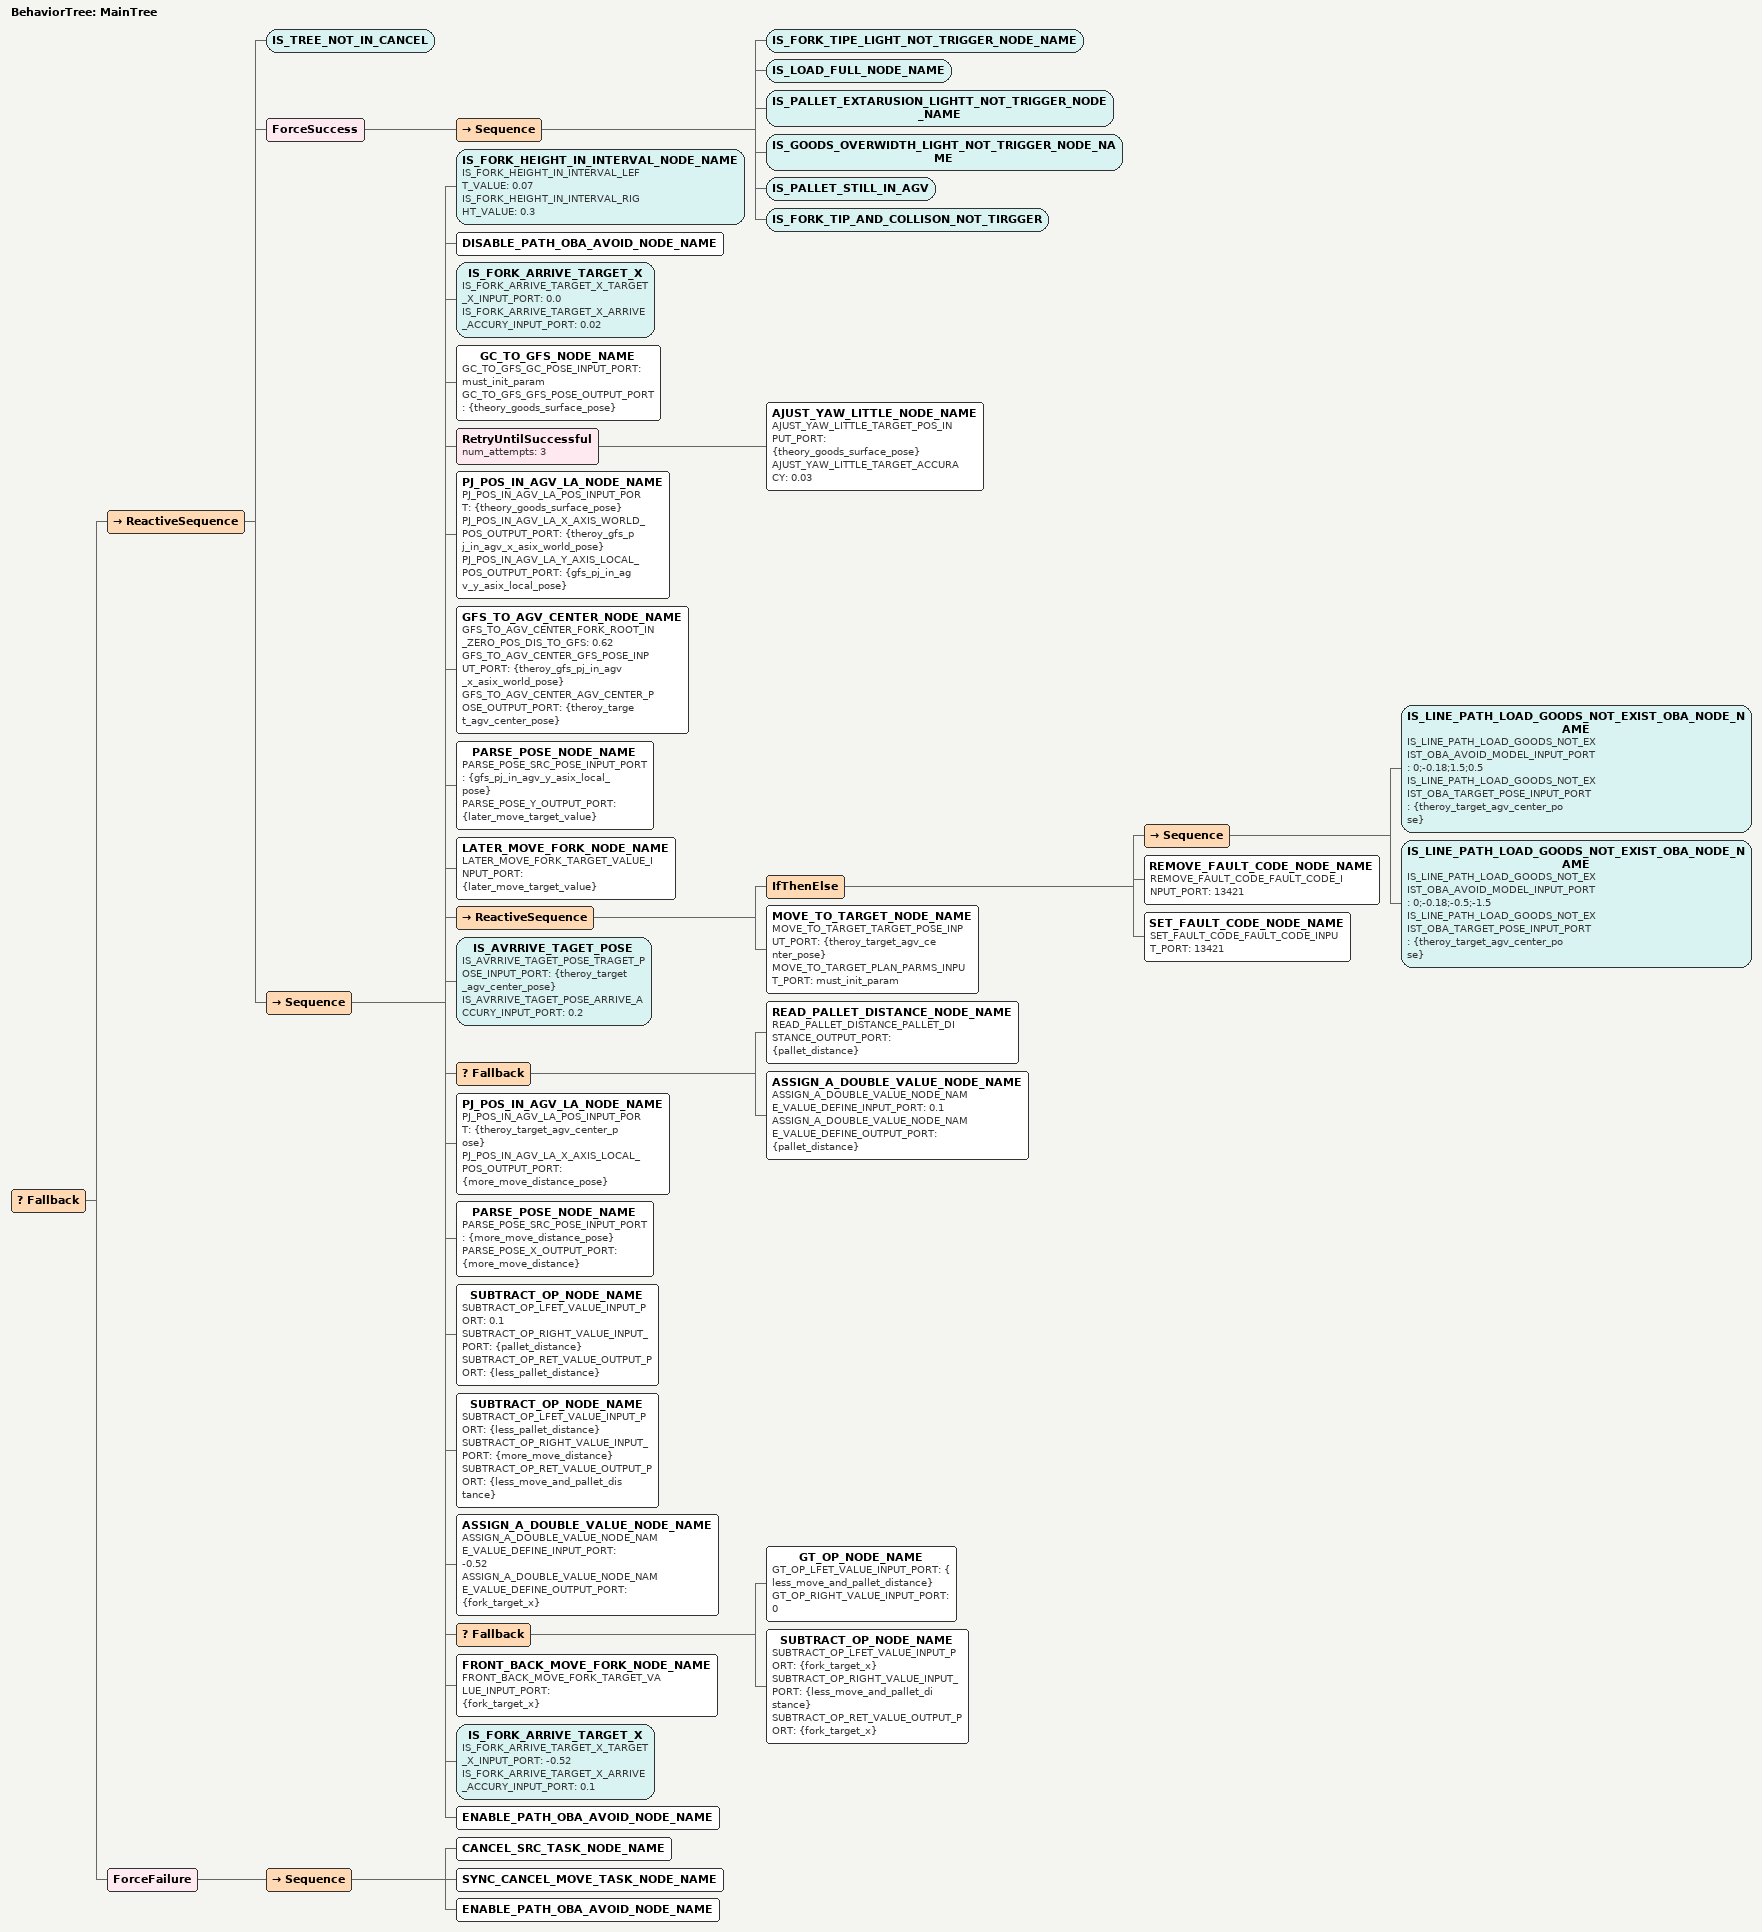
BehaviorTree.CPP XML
<!-- const char REACH_TRUCK_FORK_UNLOAD_GROUND_DOCK_XML[] = R"( -->
 <root BTCPP_format="4" >
     <BehaviorTree ID="MainTree">
         <Fallback>
            <ReactiveSequence>
               <IS_TREE_NOT_IN_CANCEL/>
               <ForceSuccess>
                  <Sequence>
                     <IS_FORK_TIPE_LIGHT_NOT_TRIGGER_NODE_NAME />
                     <IS_LOAD_FULL_NODE_NAME />
                     <IS_PALLET_EXTARUSION_LIGHTT_NOT_TRIGGER_NODE_NAME />
                     <IS_GOODS_OVERWIDTH_LIGHT_NOT_TRIGGER_NODE_NAME />
                     <IS_PALLET_STILL_IN_AGV />
                     <IS_FORK_TIP_AND_COLLISON_NOT_TIRGGER/>
                  </Sequence>
               </ForceSuccess>
               <Sequence>
                  <IS_FORK_HEIGHT_IN_INTERVAL_NODE_NAME
                     IS_FORK_HEIGHT_IN_INTERVAL_LEFT_VALUE="0.07"
                     IS_FORK_HEIGHT_IN_INTERVAL_RIGHT_VALUE="0.3"
                  />
                  <DISABLE_PATH_OBA_AVOID_NODE_NAME/>
                  <IS_FORK_ARRIVE_TARGET_X
                     IS_FORK_ARRIVE_TARGET_X_TARGET_X_INPUT_PORT="0.0"
                     IS_FORK_ARRIVE_TARGET_X_ARRIVE_ACCURY_INPUT_PORT="0.02"
                  />
                  <GC_TO_GFS_NODE_NAME
                     GC_TO_GFS_GC_POSE_INPUT_PORT="must_init_param"
                     GC_TO_GFS_GFS_POSE_OUTPUT_PORT="{theory_goods_surface_pose}"
                  />
                  <RetryUntilSuccessful num_attempts="3">
                     <AJUST_YAW_LITTLE_NODE_NAME
                        AJUST_YAW_LITTLE_TARGET_POS_INPUT_PORT="{theory_goods_surface_pose}"
                        AJUST_YAW_LITTLE_TARGET_ACCURACY="0.03"
                     />
                  </RetryUntilSuccessful>
                  <PJ_POS_IN_AGV_LA_NODE_NAME
                     PJ_POS_IN_AGV_LA_POS_INPUT_PORT="{theory_goods_surface_pose}"
                     PJ_POS_IN_AGV_LA_X_AXIS_WORLD_POS_OUTPUT_PORT="{theroy_gfs_pj_in_agv_x_asix_world_pose}"
                     PJ_POS_IN_AGV_LA_Y_AXIS_LOCAL_POS_OUTPUT_PORT="{gfs_pj_in_agv_y_asix_local_pose}"
                  />
                  <GFS_TO_AGV_CENTER_NODE_NAME
                     GFS_TO_AGV_CENTER_FORK_ROOT_IN_ZERO_POS_DIS_TO_GFS="0.62"
                     GFS_TO_AGV_CENTER_GFS_POSE_INPUT_PORT="{theroy_gfs_pj_in_agv_x_asix_world_pose}"
                     GFS_TO_AGV_CENTER_AGV_CENTER_POSE_OUTPUT_PORT="{theroy_target_agv_center_pose}"
                  />
                  <PARSE_POSE_NODE_NAME
                     PARSE_POSE_SRC_POSE_INPUT_PORT="{gfs_pj_in_agv_y_asix_local_pose}"
                     PARSE_POSE_Y_OUTPUT_PORT="{later_move_target_value}"
                  />
                  <LATER_MOVE_FORK_NODE_NAME
                     LATER_MOVE_FORK_TARGET_VALUE_INPUT_PORT="{later_move_target_value}"
                  />
                  <ReactiveSequence>
                     <IfThenElse>
                        <Sequence>
                           <IS_LINE_PATH_LOAD_GOODS_NOT_EXIST_OBA_NODE_NAME
                              IS_LINE_PATH_LOAD_GOODS_NOT_EXIST_OBA_AVOID_MODEL_INPUT_PORT="0;-0.18;1.5;0.5"
                              IS_LINE_PATH_LOAD_GOODS_NOT_EXIST_OBA_TARGET_POSE_INPUT_PORT="{theroy_target_agv_center_pose}"
                           />
                           <IS_LINE_PATH_LOAD_GOODS_NOT_EXIST_OBA_NODE_NAME
                              IS_LINE_PATH_LOAD_GOODS_NOT_EXIST_OBA_AVOID_MODEL_INPUT_PORT="0;-0.18;-0.5;-1.5"
                              IS_LINE_PATH_LOAD_GOODS_NOT_EXIST_OBA_TARGET_POSE_INPUT_PORT="{theroy_target_agv_center_pose}"
                           />
                        </Sequence>
                        <REMOVE_FAULT_CODE_NODE_NAME
                           REMOVE_FAULT_CODE_FAULT_CODE_INPUT_PORT = "13421"
                        />
                         <SET_FAULT_CODE_NODE_NAME
                           SET_FAULT_CODE_FAULT_CODE_INPUT_PORT = "13421"
                        />
                     </IfThenElse>
                     <MOVE_TO_TARGET_NODE_NAME
                        MOVE_TO_TARGET_TARGET_POSE_INPUT_PORT="{theroy_target_agv_center_pose}"
                        MOVE_TO_TARGET_PLAN_PARMS_INPUT_PORT="must_init_param"
                     />
                  </ReactiveSequence>
                  <IS_AVRRIVE_TAGET_POSE
                     IS_AVRRIVE_TAGET_POSE_TRAGET_POSE_INPUT_PORT="{theroy_target_agv_center_pose}"
                     IS_AVRRIVE_TAGET_POSE_ARRIVE_ACCURY_INPUT_PORT="0.2"
                  />
                  <Fallback>
                     <READ_PALLET_DISTANCE_NODE_NAME
                        READ_PALLET_DISTANCE_PALLET_DISTANCE_OUTPUT_PORT = "{pallet_distance}"
                     />
                     <ASSIGN_A_DOUBLE_VALUE_NODE_NAME
                        ASSIGN_A_DOUBLE_VALUE_NODE_NAME_VALUE_DEFINE_INPUT_PORT="0.1"
                        ASSIGN_A_DOUBLE_VALUE_NODE_NAME_VALUE_DEFINE_OUTPUT_PORT="{pallet_distance}"
                     />
                  </Fallback>
                  <PJ_POS_IN_AGV_LA_NODE_NAME
                     PJ_POS_IN_AGV_LA_POS_INPUT_PORT="{theroy_target_agv_center_pose}"
                     PJ_POS_IN_AGV_LA_X_AXIS_LOCAL_POS_OUTPUT_PORT="{more_move_distance_pose}"
                  />
                  <PARSE_POSE_NODE_NAME
                     PARSE_POSE_SRC_POSE_INPUT_PORT="{more_move_distance_pose}"
                     PARSE_POSE_X_OUTPUT_PORT="{more_move_distance}"
                  />
                  <SUBTRACT_OP_NODE_NAME
                     SUBTRACT_OP_LFET_VALUE_INPUT_PORT="0.1"
                     SUBTRACT_OP_RIGHT_VALUE_INPUT_PORT="{pallet_distance}"
                     SUBTRACT_OP_RET_VALUE_OUTPUT_PORT="{less_pallet_distance}"
                  />
                  <SUBTRACT_OP_NODE_NAME
                     SUBTRACT_OP_LFET_VALUE_INPUT_PORT="{less_pallet_distance}"
                     SUBTRACT_OP_RIGHT_VALUE_INPUT_PORT="{more_move_distance}"
                     SUBTRACT_OP_RET_VALUE_OUTPUT_PORT="{less_move_and_pallet_distance}"
                  />
                  <ASSIGN_A_DOUBLE_VALUE_NODE_NAME
                     ASSIGN_A_DOUBLE_VALUE_NODE_NAME_VALUE_DEFINE_INPUT_PORT="-0.52"
                     ASSIGN_A_DOUBLE_VALUE_NODE_NAME_VALUE_DEFINE_OUTPUT_PORT="{fork_target_x}"
                  />
                  <Fallback>
                     <GT_OP_NODE_NAME
                        GT_OP_LFET_VALUE_INPUT_PORT="{less_move_and_pallet_distance}"
                        GT_OP_RIGHT_VALUE_INPUT_PORT="0"
                     />
                     <SUBTRACT_OP_NODE_NAME
                        SUBTRACT_OP_LFET_VALUE_INPUT_PORT="{fork_target_x}"
                        SUBTRACT_OP_RIGHT_VALUE_INPUT_PORT="{less_move_and_pallet_distance}"
                        SUBTRACT_OP_RET_VALUE_OUTPUT_PORT="{fork_target_x}"
                     />
                  </Fallback>
                  <FRONT_BACK_MOVE_FORK_NODE_NAME
                     FRONT_BACK_MOVE_FORK_TARGET_VALUE_INPUT_PORT="{fork_target_x}"
                  />
                  <IS_FORK_ARRIVE_TARGET_X
                     IS_FORK_ARRIVE_TARGET_X_TARGET_X_INPUT_PORT="-0.52"
                     IS_FORK_ARRIVE_TARGET_X_ARRIVE_ACCURY_INPUT_PORT="0.1"
                  />
                  <ENABLE_PATH_OBA_AVOID_NODE_NAME/>
               </Sequence>
            </ReactiveSequence>
            <ForceFailure>
               <Sequence>
                  <CANCEL_SRC_TASK_NODE_NAME/>
                  <SYNC_CANCEL_MOVE_TASK_NODE_NAME/>
                  <ENABLE_PATH_OBA_AVOID_NODE_NAME/>
               </Sequence>
            </ForceFailure>
         </Fallback>
     </BehaviorTree>
 </root>
